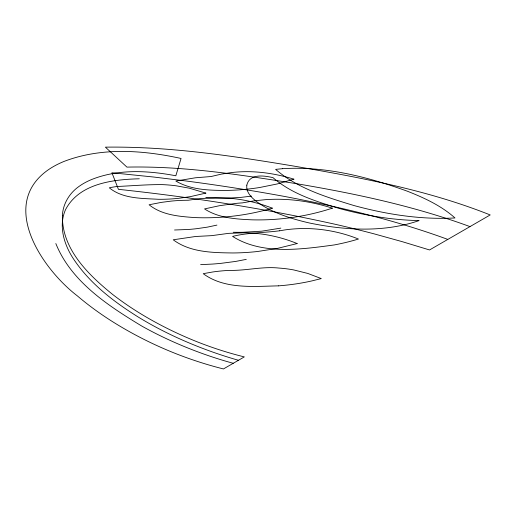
<?xml version="1.0" encoding="UTF-8"?>
<svg xmlns="http://www.w3.org/2000/svg" width="516" height="516" viewBox="0 0 516 516"><rect width="100%" height="100%" fill="white"/><g stroke="black" fill="none" stroke-linecap="round" stroke-linejoin="round"><path stroke-width="0.77" d="M216.926 225.105L207.368 227.137L196.706 228.678A120.879 69.789 0 0 1 188.359 229.472L174.531 230.001M280.839 228.117L261.747 231.174L243.049 232.271A142.868 82.483 0 0 1 233.232 232.258M246.274 259.367L235.748 261.412L221.209 263.315A166.313 96.021 0 0 1 212.25 264.082L200.621 264.644M251.492 196.112L240.417 197.454L226.002 198.202A127.865 73.82 0 0 1 208.664 197.809L205.839 197.615M278.453 285.858C253.479 286.367 224.505 289.431 203.233 273.68L212.727 271.984A100.517 58.037 0 0 1 229.788 270.378C246.242 270.765 262.431 266.282 278.95 268.062A77.219 44.582 0 0 1 293.694 269.926L307.788 273.441L321.281 278.575L311.928 280.904A141.997 81.98 0 0 1 278.453 285.858M139.314 178.788C112.74 179.491 79.148 183.47 65.493 209.748C58.476 225.453 63.816 243.629 72.569 257.49C88.81 282.729 113.23 301.434 138.385 317.127A368.353 212.669 0 0 0 178.336 338.232C197.796 347.055 217.913 354.408 238.45 360.284M233.232 363.296C213.056 357.782 193.326 350.687 174.195 342.237A372.965 215.327 0 0 1 141.719 326.028C108.031 305.659 71.131 281.601 55.831 243.552M469.979 226.608C413.922 206.019 355.272 193.584 296.494 183.683C240.424 174.782 183.87 165.875 126.923 167.113L105.399 147.157C168.493 146.28 231.162 155.671 293.236 165.984C359.91 177.44 427.087 189.817 490.2 214.94L429.544 249.957L402.048 241.617L374.377 233.935A818.769 472.714 0 0 0 336.684 224.615C264.734 208.535 191.739 197.144 118.441 189.333L111.92 172.763L153.42 177.001L185.528 180.916A1195.385 690.15 0 0 1 284.755 196.486C339.999 206.968 394.953 220.016 447.804 239.411M62.404 215.617C61.791 249.138 88.43 274.835 112.572 294.391A373.648 215.727 0 0 0 150.827 319.701C180.149 336.18 211.644 348.861 244.32 356.898L223.447 368.946C183.522 358.897 145.177 342.469 110.456 320.333A394.437 227.724 0 0 1 77.355 295.894C42.293 269.049 -1.535 204.833 48.104 169.932A83.166 48.014 0 0 1 64.087 161.405C101.413 147.105 142.719 150.091 181.058 158.457L175.84 175.775C147.976 170.512 118.087 168.79 91.28 179.665A63.623 36.733 0 0 0 78.903 186.508C69.434 193.145 62.881 203.962 62.404 215.617M246.809 185.18C245.816 193.352 253.266 199.273 259.193 203.446C274.357 213.547 292.05 219.003 309.665 223.047C345.546 230.4 383.975 232.677 419.108 220.584C392.205 220.055 365.476 215.585 339.541 208.535C316.211 201.485 291.727 193.952 273.016 177.659C264.147 175.595 249.538 173.299 246.809 185.18M293.888 179.168L277.266 183.948L259.729 187.495A139.481 80.528 0 0 1 227.014 190.417C209.735 190.417 191.146 190.082 175.84 181.045L195.377 177.794L211.057 176.53L221.332 174.124L231.613 172.544A79.103 45.672 0 0 1 247.067 171.673C262.947 171.699 278.737 174.492 293.888 179.168M332.368 208.161C311.619 214.94 289.94 218.797 268.139 219.713A137.23 79.232 0 0 1 252.143 219.835C235.947 219.126 218.474 218.075 204.536 208.909L219.429 205.716L235.683 203.433A113.597 65.584 0 0 1 242.365 202.885L253.827 200.892L265.23 199.686A97.589 56.341 0 0 1 282.22 199.331C299.248 199.847 316.153 202.962 332.368 208.161M272.364 208.161C252.06 214.153 230.936 217.288 209.773 217.739A139.165 80.348 0 0 1 194.751 217.571C179.084 216.468 161.76 215.062 149.098 204.768L161.327 202.388L171.112 201.117A99.24 57.295 0 0 1 188.23 200.247L199.363 198.66L215.649 197.699A88.165 50.903 0 0 1 231.523 198.415C245.5 199.789 259.245 203.175 272.364 208.161M297.145 243.552L277.563 248.357L257.852 251.46A137.314 79.277 0 0 1 232.858 252.963C212.631 252.685 190.152 252.453 173.228 239.792L195.609 236.483L211.708 235.644L228.685 233.342L245.165 232.787A85.708 49.478 0 0 1 261.193 233.98C273.525 235.599 285.632 238.863 297.145 243.552M205.839 193.1L190.443 196.622L178.607 198.318A100.923 58.269 0 0 1 158.425 199.292C141.868 198.299 122.898 198.918 109.315 187.824A50.884 29.373 0 0 1 117.261 186.482C132.431 185.812 147.544 184.444 162.746 184.631A87.959 50.781 0 0 1 176.201 185.812L189.23 188.166L205.839 193.1M279.601 230.794C264.024 232.851 247.996 232.542 232.581 236.399C262.07 255.162 301.454 249.344 334.233 244.945A155.703 89.894 0 0 0 358.452 239.037C341.934 232.394 324.19 228.827 306.388 228.549A80.935 46.724 0 0 0 284.916 229.917L279.601 230.794M282.6 168.68L275.628 169.377C297.693 188.482 326.48 197.151 353.892 205.523C386.729 214.45 420.888 219.835 454.983 217.952C441.264 205.723 424.313 197.892 407.369 191.217C367.553 176.775 325.267 166.029 282.6 168.68"/></g></svg>
